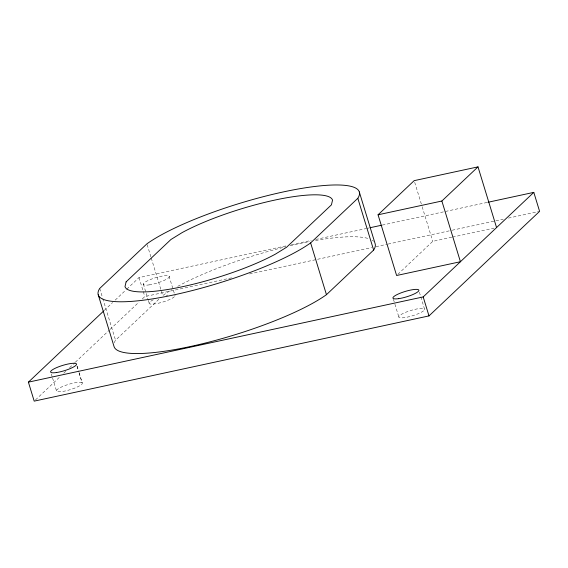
<?xml version="1.0" encoding="UTF-8"?>
<svg xmlns="http://www.w3.org/2000/svg" width="568" height="568" viewBox="0 0 568 568"><rect width="100%" height="100%" fill="white"/><g stroke="black" fill="none" stroke-linecap="round" stroke-linejoin="round"><path stroke-width="0.43" stroke-dasharray="2.84 2.13" d="M104.278 310.426L112.641 302.524M115.212 300.089L126.146 289.758M126.785 289.147L139.004 277.603L286.187 245.83M35.486 399.915L60.57 376.208M63.786 373.169L65.71 371.344M69.573 367.702L74.713 362.838M75.359 362.228L109.439 330.015M110.085 329.404L139.018 302.048M142.234 299.009L144.812 296.581L233.114 277.518M114.246 342.795A117.682 24.062 -17 0 1 115.538 340.218L159.544 298.619M397.884 274.301L432.745 241.35L451.716 237.254M291.384 244.709L311.292 240.406M315.623 239.476L365.835 228.634M366.701 228.442L369.299 227.889M382.285 225.084L487.046 202.464M249.565 273.968L371.642 247.612M375.966 246.675L387.227 244.247M388.093 244.062L451.29 230.416M452.156 230.232L503.241 219.205M508.431 218.084L538.734 211.537M452.582 237.069L493.975 228.13M414.704 182.328L421.917 205.935M422.173 206.78L432.745 241.35M419.376 292.193L424.672 309.524A13.568 2.776 -17 0 1 404.473 317.633A13.568 2.776 -17 0 1 405.971 312.187A13.568 2.776 -17 0 1 424.672 309.524M393.404 299.244L394.696 303.504M394.916 304.192L398.956 317.398M169.044 276.105L175.065 295.779M147.162 244.666L150.989 257.19M151.244 258.028L162.732 295.608A117.682 24.062 -17 0 1 171.919 289.659M143.328 283.979L148.12 299.663M148.333 300.351L149.349 303.653M139.004 277.603L143.044 290.802M143.292 291.632L144.812 296.581M99.712 288.445L102.517 297.625M102.772 298.463L115.538 340.218M77.042 366.097L78.81 371.877M79.066 372.7L82.339 383.428A13.568 2.776 -17 0 1 62.139 391.537A13.568 2.776 -17 0 1 63.637 386.091A13.568 2.776 -17 0 1 82.339 383.428M77.078 366.232L78.086 369.534M79.094 372.835L82.126 382.733M51.326 373.971L52.37 377.408M52.583 378.096L56.622 391.302M174.397 296.716A13.568 2.776 -17 0 1 154.865 303.887A13.568 2.776 -17 0 1 153.537 299.684M166.289 295.403A13.568 2.776 -17 0 1 167.858 295.09M177.748 286.343A117.682 24.062 -17 0 1 285.732 246.796M289.936 245.781A117.682 24.062 -17 0 1 309.56 241.592M315.552 240.498A117.682 24.062 -17 0 1 369.115 238.809M372.139 240.214A117.682 24.062 -17 0 1 373.531 241.258M149.057 284.909A13.568 2.776 -17 0 0 169.264 276.801A13.568 2.776 -17 0 0 150.563 279.463A13.568 2.776 -17 0 0 149.057 284.909"/><path stroke-width="0.85" d="M487.912 202.279L533.799 192.374L539.6 211.353L428.996 315.907L34.201 401.129L28.4 382.15L103.639 311.037M357.819 198.303A117.682 24.062 -17 0 0 283.148 191.97A117.682 24.062 -17 0 0 146.906 243.835L99.712 288.445A117.682 24.062 -17 0 0 174.383 294.778A117.682 24.062 -17 0 0 310.625 242.912L357.819 198.303L373.645 250.076L326.458 294.678A117.682 24.062 -17 0 1 203.032 343.597A117.682 24.062 -17 0 1 114.054 346.558L98.221 294.785M478 166.871L441.868 201.022L460.428 261.727L396.613 275.501L378.054 214.796L414.186 180.645L478 166.871L496.56 227.569M28.4 382.15L423.188 296.922L533.799 192.374M378.054 214.796L441.868 201.022M370.166 227.697L381.419 225.269M423.188 296.922L428.996 315.907M359.31 191.963L375.136 243.736A117.682 24.062 -17 0 1 373.645 250.076M310.625 242.912L326.458 294.678M126.103 281.884L124.996 286.599A89.68 18.339 -17 0 0 183.038 286.591A89.68 18.339 -17 0 0 275.423 254.123L286.591 247.236L331.428 204.856L332.536 200.142A89.68 18.339 -17 0 0 274.493 200.149A89.68 18.339 -17 0 0 182.108 232.617L170.94 239.504L126.103 281.884M56.331 372.558A13.568 2.776 -17 0 0 76.538 364.45A13.568 2.776 -17 0 0 57.837 367.113A13.568 2.776 -17 0 0 56.331 372.558M398.665 298.654A13.568 2.776 -17 0 0 418.872 290.546A13.568 2.776 -17 0 0 400.17 293.209A13.568 2.776 -17 0 0 398.665 298.654"/></g></svg>
